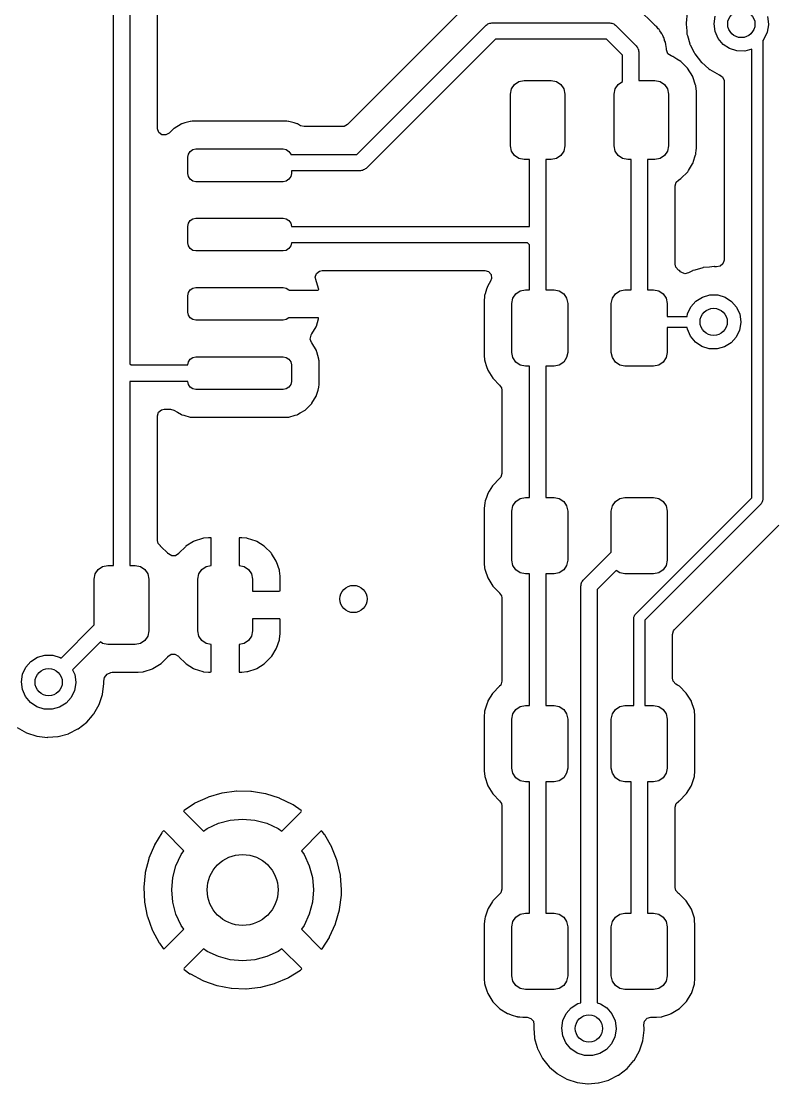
# Model space of a CAD drawing. Extents: x 87 to 209, y -135 to -60.
# Drawn here: x 128.78 to 142.58, y -108.82 to -89.34 of the extents above; entities that cross this region are included whole.
import ezdxf

# ---------------------------------------------------------------- set-up
doc = ezdxf.new("R2010")
doc.units = 0
doc.layers.add('BLACK', color=7, linetype='CONTINUOUS')

msp = doc.modelspace()

# ---------------------------------------------------------------- linework, layer by layer
at = {"layer": 'BLACK', "linetype": 'CONTINUOUS'}
for p, q in [((130.472, -99.3136), (130.472, -85.1598)), ((130.772, -85.1598), (130.772, -95.6147)), ((131.28, -91.2986), (131.28, -85.6192)), ((136.922, -89.0753), (134.765, -91.2324)), ((140.393, -89.404), (140.097, -89.1072)), ((140.995, -89.1771), (140.973, -89.3737)), ((134.939, -91.7778), (137.308, -89.4087)), ((137.308, -89.4087), (137.325, -89.3989)), ((137.325, -89.3989), (137.339, -89.3849)), ((137.339, -89.3849), (137.358, -89.3798)), ((137.358, -89.3798), (137.375, -89.3699)), ((137.375, -89.3699), (137.395, -89.3699)), ((137.395, -89.3699), (137.414, -89.3648)), ((137.414, -89.3648), (139.573, -89.3648)), ((139.573, -89.3648), (139.592, -89.3699)), ((139.592, -89.3699), (139.612, -89.3699)), ((139.612, -89.3699), (139.629, -89.3798)), ((139.629, -89.3798), (139.648, -89.3849)), ((139.648, -89.3849), (139.662, -89.3989)), ((139.662, -89.3989), (139.679, -89.4087)), ((139.679, -89.4087), (140.06, -89.7897)), ((140.402, -89.412), (140.393, -89.404)), ((140.973, -89.3737), (140.974, -89.3898)), ((140.974, -89.3898), (140.985, -89.5149)), ((141.486, -89.3817), (141.508, -89.2416)), ((141.504, -89.5223), (141.486, -89.3817)), ((142.486, -89.4), (142.462, -89.5398)), ((142.466, -89.2475), (142.486, -89.3878)), ((142.486, -89.3878), (142.486, -89.4)), ((140.438, -89.4414), (140.402, -89.412)), ((140.45, -89.4588), (140.438, -89.4414)), ((140.463, -89.4738), (140.45, -89.4588)), ((140.478, -89.489), (140.463, -89.4738)), ((140.494, -89.5149), (140.478, -89.489)), ((140.502, -89.5287), (140.494, -89.5149)), ((140.508, -89.5387), (140.502, -89.5287)), ((140.528, -89.5661), (140.508, -89.5387)), ((140.536, -89.576), (140.528, -89.5661)), ((140.544, -89.596), (140.536, -89.576)), ((140.552, -89.6137), (140.544, -89.596)), ((140.985, -89.5149), (140.989, -89.5707)), ((140.989, -89.5707), (140.996, -89.5956)), ((140.996, -89.5956), (141.041, -89.752)), ((141.562, -89.652), (141.504, -89.5223)), ((142.462, -89.5398), (142.401, -89.6674)), ((137.476, -89.6648), (135.107, -92.0339)), ((139.511, -89.6648), (137.476, -89.6648)), ((139.804, -89.9579), (139.511, -89.6648)), ((140.06, -89.7897), (140.07, -89.8068)), ((140.563, -89.6322), (140.552, -89.6137)), ((140.576, -89.6766), (140.563, -89.6322)), ((140.58, -89.6878), (140.576, -89.6766)), ((140.594, -89.7234), (140.58, -89.6878)), ((140.597, -89.7307), (140.594, -89.7234)), ((140.594, -89.7234), (140.594, -89.7234)), ((140.598, -89.7386), (140.597, -89.7307)), ((140.6, -89.752), (140.598, -89.7386)), ((140.598, -89.7386), (140.598, -89.7386)), ((140.604, -89.7714), (140.6, -89.752)), ((140.61, -89.792), (140.604, -89.7714)), ((140.61, -89.7999), (140.61, -89.792)), ((141.041, -89.752), (141.044, -89.7608)), ((141.044, -89.7608), (141.047, -89.7663)), ((141.047, -89.7663), (141.121, -89.9104)), ((141.653, -89.7605), (141.562, -89.652)), ((141.771, -89.8391), (141.653, -89.7605)), ((142.401, -89.6674), (142.378, -89.6928)), ((142.378, -89.6928), (142.378, -98.1133)), ((139.804, -90.4445), (139.804, -89.9579)), ((140.07, -89.8068), (140.084, -89.8208)), ((140.084, -89.8208), (140.089, -89.8399)), ((140.089, -89.8399), (140.099, -89.857)), ((140.099, -89.857), (140.099, -89.8767)), ((140.099, -89.8767), (140.104, -89.8958)), ((140.104, -89.8958), (140.104, -90.4236)), ((140.611, -89.8381), (140.61, -89.7999)), ((140.612, -89.85), (140.611, -89.8381)), ((140.612, -89.8544), (140.612, -89.85)), ((140.612, -89.8583), (140.612, -89.8544)), ((140.613, -89.8611), (140.612, -89.8583)), ((140.64, -89.9323), (140.613, -89.8611)), ((140.699, -89.9727), (140.64, -89.9323)), ((140.725, -89.9815), (140.699, -89.9727)), ((140.731, -89.9853), (140.725, -89.9815)), ((140.804, -90.0301), (140.731, -89.9853)), ((140.731, -89.9853), (140.731, -89.9853)), ((141.121, -89.9104), (141.134, -89.9368)), ((141.134, -89.9368), (141.257, -90.0918)), ((141.906, -89.8814), (141.771, -89.8391)), ((142.048, -89.884), (141.906, -89.8814)), ((142.178, -89.8486), (142.048, -89.884)), ((142.178, -98.0719), (142.178, -89.8486)), ((140.876, -90.0743), (140.804, -90.0301)), ((141.001, -90.1993), (140.876, -90.0743)), ((141.257, -90.0918), (141.262, -90.0957)), ((141.262, -90.0957), (141.262, -90.0957)), ((141.262, -90.0957), (141.392, -90.2065)), ((141.094, -90.3497), (141.001, -90.1993)), ((141.096, -90.3566), (141.094, -90.3497)), ((141.148, -90.5107), (141.096, -90.3566)), ((141.392, -90.2065), (141.408, -90.2199)), ((141.408, -90.2199), (141.58, -90.3164)), ((141.58, -90.3164), (141.586, -90.3183)), ((141.586, -90.3183), (141.592, -90.3208)), ((141.592, -90.3208), (141.591, -90.323)), ((141.591, -90.323), (141.641, -90.3571)), ((141.641, -90.3571), (141.668, -90.4225)), ((137.771, -90.5779), (137.826, -90.4968)), ((137.826, -90.4968), (137.907, -90.4426)), ((137.907, -90.4426), (138.002, -90.4236)), ((138.002, -90.4236), (138.502, -90.4236)), ((138.502, -90.4236), (138.598, -90.4426)), ((138.598, -90.4426), (138.679, -90.4968)), ((138.679, -90.4968), (138.733, -90.5779)), ((139.671, -90.5779), (139.726, -90.4968)), ((139.726, -90.4968), (139.804, -90.4445)), ((140.104, -90.4236), (140.402, -90.4236)), ((140.402, -90.4236), (140.498, -90.4426)), ((140.498, -90.4426), (140.579, -90.4968)), ((140.579, -90.4968), (140.633, -90.5779)), ((141.15, -90.5174), (141.148, -90.5107)), ((141.151, -90.5243), (141.15, -90.5174)), ((141.161, -90.62), (141.151, -90.5243)), ((141.151, -90.5243), (141.151, -90.5243)), ((141.668, -90.4225), (141.669, -90.4368)), ((141.669, -90.4368), (141.669, -93.7148)), ((137.752, -90.6736), (137.771, -90.5779)), ((137.752, -91.6236), (137.752, -90.6736)), ((138.733, -90.5779), (138.752, -90.6736)), ((138.752, -90.6736), (138.752, -91.6236)), ((139.652, -90.6736), (139.671, -90.5779)), ((139.652, -91.6236), (139.652, -90.6736)), ((140.633, -90.5779), (140.652, -90.6736)), ((140.652, -90.6736), (140.652, -91.6236)), ((141.161, -90.6232), (141.161, -90.62)), ((141.161, -91.674), (141.161, -90.6232)), ((131.281, -91.3076), (131.28, -91.2986)), ((131.306, -91.3742), (131.281, -91.3076)), ((131.579, -91.3041), (131.496, -91.3877)), ((131.586, -91.3001), (131.579, -91.3041)), ((131.716, -91.2235), (131.586, -91.3001)), ((131.586, -91.3001), (131.586, -91.3001)), ((131.722, -91.2195), (131.716, -91.2235)), ((131.716, -91.2235), (131.716, -91.2235)), ((131.73, -91.2172), (131.722, -91.2195)), ((131.782, -91.2021), (131.73, -91.2172)), ((131.73, -91.2172), (131.73, -91.2172)), ((131.882, -91.173), (131.782, -91.2021)), ((131.889, -91.1725), (131.882, -91.173)), ((131.917, -91.1703), (131.889, -91.1725)), ((131.889, -91.1725), (131.889, -91.1725)), ((131.919, -91.1701), (131.917, -91.1703)), ((131.917, -91.1703), (131.917, -91.1703)), ((133.653, -91.1701), (131.919, -91.1701)), ((133.655, -91.1703), (133.653, -91.1701)), ((133.683, -91.1725), (133.655, -91.1703)), ((133.655, -91.1703), (133.655, -91.1703)), ((133.69, -91.173), (133.683, -91.1725)), ((133.683, -91.1725), (133.683, -91.1725)), ((133.79, -91.2021), (133.69, -91.173)), ((133.842, -91.2172), (133.79, -91.2021)), ((133.85, -91.2195), (133.842, -91.2172)), ((133.842, -91.2172), (133.842, -91.2172)), ((133.904, -91.2518), (133.85, -91.2195)), ((133.968, -91.2693), (133.904, -91.2518)), ((134.676, -91.2693), (133.968, -91.2693)), ((134.703, -91.2664), (134.676, -91.2693)), ((134.765, -91.2324), (134.703, -91.2664)), ((131.362, -91.4167), (131.306, -91.3742)), ((131.433, -91.4218), (131.362, -91.4167)), ((131.496, -91.3877), (131.433, -91.4218)), ((131.847, -91.7712), (131.88, -91.7225)), ((131.88, -91.7225), (131.929, -91.69)), ((131.929, -91.69), (131.986, -91.6786)), ((131.986, -91.6786), (133.586, -91.6786)), ((133.586, -91.6786), (133.643, -91.69)), ((133.643, -91.69), (133.692, -91.7225)), ((133.692, -91.7225), (133.725, -91.7712)), ((137.771, -91.7193), (137.752, -91.6236)), ((137.826, -91.8004), (137.771, -91.7193)), ((138.733, -91.7193), (138.679, -91.8004)), ((138.752, -91.6236), (138.733, -91.7193)), ((139.671, -91.7193), (139.652, -91.6236)), ((139.726, -91.8004), (139.671, -91.7193)), ((140.633, -91.7193), (140.579, -91.8004)), ((140.652, -91.6236), (140.633, -91.7193)), ((141.151, -91.7713), (141.16, -91.6853)), ((141.16, -91.6853), (141.161, -91.674)), ((131.836, -91.8286), (131.847, -91.7712)), ((131.836, -92.1286), (131.836, -91.8286)), ((133.725, -91.7712), (133.726, -91.7778)), ((133.726, -91.7778), (134.939, -91.7778)), ((137.907, -91.8546), (137.826, -91.8004)), ((138.002, -91.8736), (137.907, -91.8546)), ((138.102, -91.8736), (138.002, -91.8736)), ((138.102, -93.0986), (138.102, -91.8736)), ((138.502, -91.8736), (138.402, -91.8736)), ((138.402, -91.8736), (138.402, -94.2586)), ((138.598, -91.8546), (138.502, -91.8736)), ((138.679, -91.8004), (138.598, -91.8546)), ((139.807, -91.8546), (139.726, -91.8004)), ((139.902, -91.8736), (139.807, -91.8546)), ((139.965, -91.8736), (139.902, -91.8736)), ((139.965, -94.2586), (139.965, -91.8736)), ((140.402, -91.8736), (140.265, -91.8736)), ((140.265, -91.8736), (140.265, -94.2586)), ((140.498, -91.8546), (140.402, -91.8736)), ((140.579, -91.8004), (140.498, -91.8546)), ((141.095, -91.9463), (141.135, -91.8238)), ((141.135, -91.8238), (141.148, -91.785)), ((141.148, -91.785), (141.15, -91.7785)), ((141.148, -91.785), (141.148, -91.785)), ((141.15, -91.7785), (141.151, -91.7713)), ((131.847, -92.186), (131.836, -92.1286)), ((133.736, -92.1286), (133.725, -92.186)), ((135.001, -92.0778), (133.736, -92.0778)), ((133.736, -92.0778), (133.736, -92.1286)), ((135.02, -92.0727), (135.001, -92.0778)), ((135.04, -92.0727), (135.02, -92.0727)), ((135.057, -92.0628), (135.04, -92.0727)), ((135.076, -92.0577), (135.057, -92.0628)), ((135.09, -92.0437), (135.076, -92.0577)), ((135.107, -92.0339), (135.09, -92.0437)), ((140.877, -92.2221), (141.002, -92.0969)), ((141.002, -92.0969), (141.018, -92.0709)), ((141.018, -92.0709), (141.091, -91.9526)), ((141.091, -91.9526), (141.095, -91.9463)), ((141.091, -91.9526), (141.091, -91.9526)), ((131.88, -92.2347), (131.847, -92.186)), ((131.929, -92.2672), (131.88, -92.2347)), ((131.986, -92.2786), (131.929, -92.2672)), ((133.586, -92.2786), (131.986, -92.2786)), ((133.643, -92.2672), (133.586, -92.2786)), ((133.692, -92.2347), (133.643, -92.2672)), ((133.725, -92.186), (133.692, -92.2347)), ((140.773, -92.3562), (140.793, -92.2881)), ((140.793, -92.2881), (140.833, -92.2491)), ((140.833, -92.2491), (140.835, -92.2477)), ((140.835, -92.2477), (140.877, -92.2221)), ((140.773, -93.7913), (140.773, -92.3562)), ((131.836, -93.0986), (131.847, -93.0412)), ((131.836, -93.3986), (131.836, -93.0986)), ((131.847, -93.0412), (131.88, -92.9925)), ((131.88, -92.9925), (131.929, -92.96)), ((131.929, -92.96), (131.986, -92.9486)), ((131.986, -92.9486), (133.586, -92.9486)), ((133.586, -92.9486), (133.643, -92.96)), ((133.643, -92.96), (133.692, -92.9925)), ((133.692, -92.9925), (133.725, -93.0412)), ((133.725, -93.0412), (133.736, -93.0986)), ((133.736, -93.0986), (138.102, -93.0986)), ((131.847, -93.456), (131.836, -93.3986)), ((131.88, -93.5047), (131.847, -93.456)), ((133.725, -93.456), (133.692, -93.5047)), ((133.736, -93.3986), (133.725, -93.456)), ((138.063, -93.3986), (133.736, -93.3986)), ((138.102, -93.4375), (138.063, -93.3986)), ((138.102, -94.2586), (138.102, -93.4375)), ((131.929, -93.5372), (131.88, -93.5047)), ((131.986, -93.5486), (131.929, -93.5372)), ((133.586, -93.5486), (131.986, -93.5486)), ((133.643, -93.5372), (133.586, -93.5486)), ((133.692, -93.5047), (133.643, -93.5372)), ((140.786, -93.8458), (140.773, -93.7913)), ((140.833, -93.8986), (140.786, -93.8458)), ((141.282, -93.8551), (141.135, -93.8986)), ((141.288, -93.8534), (141.282, -93.8551)), ((141.282, -93.8551), (141.282, -93.8551)), ((141.294, -93.8528), (141.288, -93.8534)), ((141.403, -93.843), (141.294, -93.8528)), ((141.294, -93.8528), (141.294, -93.8528)), ((141.485, -93.8354), (141.403, -93.843)), ((141.491, -93.8361), (141.485, -93.8354)), ((141.499, -93.8369), (141.491, -93.8361)), ((141.491, -93.8361), (141.491, -93.8361)), ((141.53, -93.8401), (141.499, -93.8369)), ((141.595, -93.8295), (141.53, -93.8401)), ((141.649, -93.783), (141.595, -93.8295)), ((141.669, -93.7148), (141.649, -93.783)), ((134.173, -94.0284), (134.195, -93.9611)), ((134.188, -94.0907), (134.173, -94.0284)), ((134.195, -93.9611), (134.25, -93.9166)), ((134.25, -93.9166), (134.298, -93.9071)), ((134.298, -93.9071), (137.281, -93.9071)), ((137.281, -93.9071), (137.35, -93.9271)), ((137.35, -93.9271), (137.396, -93.9808)), ((137.406, -94.051), (137.389, -94.0992)), ((137.396, -93.9808), (137.406, -94.051)), ((140.844, -93.9051), (140.833, -93.8986)), ((140.844, -93.9055), (140.844, -93.9051)), ((140.851, -93.9093), (140.844, -93.9055)), ((140.856, -93.9145), (140.851, -93.9093)), ((140.87, -93.9289), (140.856, -93.9145)), ((140.856, -93.9145), (140.856, -93.9145)), ((140.882, -93.9392), (140.87, -93.9289)), ((140.948, -93.9652), (140.882, -93.9392)), ((141.018, -93.9514), (140.948, -93.9652)), ((141.093, -93.9121), (141.018, -93.9514)), ((141.098, -93.9092), (141.093, -93.9121)), ((141.135, -93.8986), (141.098, -93.9092)), ((131.847, -94.3112), (131.88, -94.2625)), ((131.88, -94.2625), (131.929, -94.23)), ((131.929, -94.23), (131.986, -94.2186)), ((131.986, -94.2186), (133.586, -94.2186)), ((133.586, -94.2186), (133.643, -94.23)), ((133.643, -94.23), (133.692, -94.2625)), ((133.692, -94.2625), (133.693, -94.2646)), ((133.693, -94.2646), (134.223, -94.2646)), ((134.187, -94.0911), (134.188, -94.0907)), ((134.19, -94.0962), (134.187, -94.0911)), ((134.19, -94.0972), (134.19, -94.0962)), ((134.191, -94.0984), (134.19, -94.0972)), ((134.197, -94.1128), (134.191, -94.0984)), ((134.238, -94.2527), (134.197, -94.1128)), ((134.223, -94.2646), (134.236, -94.2606)), ((134.236, -94.2606), (134.238, -94.2527)), ((137.314, -94.2507), (137.286, -94.3351)), ((137.335, -94.1859), (137.314, -94.2507)), ((137.389, -94.0992), (137.335, -94.1859)), ((137.851, -94.3318), (137.932, -94.2776)), ((137.932, -94.2776), (138.027, -94.2586)), ((138.027, -94.2586), (138.102, -94.2586)), ((138.402, -94.2586), (138.552, -94.2586)), ((138.552, -94.2586), (138.648, -94.2776)), ((138.648, -94.2776), (138.729, -94.3318)), ((139.676, -94.3318), (139.757, -94.2776)), ((139.757, -94.2776), (139.852, -94.2586)), ((139.852, -94.2586), (139.965, -94.2586)), ((140.265, -94.2586), (140.377, -94.2586)), ((140.377, -94.2586), (140.473, -94.2776)), ((140.473, -94.2776), (140.554, -94.3318)), ((131.836, -94.3686), (131.847, -94.3112)), ((131.836, -94.6686), (131.836, -94.3686)), ((137.276, -94.3884), (137.269, -94.4582)), ((137.269, -94.4582), (137.269, -95.459)), ((137.279, -94.3606), (137.276, -94.3884)), ((137.28, -94.3537), (137.279, -94.3606)), ((137.279, -94.3606), (137.279, -94.3606)), ((137.286, -94.3351), (137.28, -94.3537)), ((137.777, -94.5086), (137.796, -94.4129)), ((137.796, -94.4129), (137.851, -94.3318)), ((138.729, -94.3318), (138.783, -94.4129)), ((138.783, -94.4129), (138.802, -94.5086)), ((139.602, -94.5086), (139.621, -94.4129)), ((139.621, -94.4129), (139.676, -94.3318)), ((140.554, -94.3318), (140.608, -94.4129)), ((140.608, -94.4129), (140.627, -94.5086)), ((141.06, -94.5743), (141.154, -94.468)), ((141.154, -94.468), (141.274, -94.3924)), ((141.274, -94.3924), (141.41, -94.3534)), ((141.41, -94.3534), (141.552, -94.3543)), ((141.552, -94.3543), (141.688, -94.3949)), ((141.688, -94.3949), (141.807, -94.472)), ((141.807, -94.472), (141.899, -94.5794)), ((137.777, -95.4086), (137.777, -94.5086)), ((138.802, -94.5086), (138.802, -95.4086)), ((139.602, -95.4086), (139.602, -94.5086)), ((140.627, -94.5086), (140.627, -94.7488)), ((141, -94.7026), (141.06, -94.5743)), ((141.899, -94.5794), (141.958, -94.7085)), ((131.847, -94.726), (131.836, -94.6686)), ((131.88, -94.7747), (131.847, -94.726)), ((131.929, -94.8072), (131.88, -94.7747)), ((131.986, -94.8186), (131.929, -94.8072)), ((133.586, -94.8186), (131.986, -94.8186)), ((133.643, -94.8072), (133.586, -94.8186)), ((133.692, -94.7747), (133.643, -94.8072)), ((133.693, -94.7726), (133.692, -94.7747)), ((134.229, -94.7726), (133.693, -94.7726)), ((134.197, -94.9244), (134.236, -94.79)), ((134.236, -94.7759), (134.229, -94.7726)), ((134.236, -94.79), (134.236, -94.7759)), ((140.627, -94.7488), (140.993, -94.7488)), ((140.993, -94.7488), (141, -94.7026)), ((141.978, -94.861), (141.954, -95.0008)), ((141.958, -94.7085), (141.978, -94.8488)), ((141.978, -94.8488), (141.978, -94.861)), ((134.114, -95.0683), (134.191, -94.9388)), ((134.191, -94.9388), (134.197, -94.9244)), ((140.992, -94.9488), (140.627, -94.9488)), ((140.627, -94.9488), (140.627, -95.4086)), ((140.996, -94.9833), (140.992, -94.9488)), ((141.054, -95.113), (140.996, -94.9833)), ((141.954, -95.0008), (141.893, -95.1284)), ((134.082, -95.1643), (134.096, -95.0947)), ((134.108, -95.2289), (134.082, -95.1643)), ((134.096, -95.0947), (134.108, -95.076)), ((134.108, -95.076), (134.114, -95.0683)), ((134.11, -95.2318), (134.108, -95.2289)), ((134.195, -95.375), (134.11, -95.2318)), ((141.145, -95.2215), (141.054, -95.113)), ((141.263, -95.3001), (141.145, -95.2215)), ((141.797, -95.2335), (141.677, -95.3077)), ((141.893, -95.1284), (141.797, -95.2335)), ((134.197, -95.3826), (134.195, -95.375)), ((134.202, -95.4002), (134.197, -95.3826)), ((134.197, -95.3826), (134.197, -95.3826)), ((134.242, -95.5348), (134.202, -95.4002)), ((137.796, -95.5043), (137.777, -95.4086)), ((138.802, -95.4086), (138.783, -95.5043)), ((139.621, -95.5043), (139.602, -95.4086)), ((140.627, -95.4086), (140.608, -95.5043)), ((141.398, -95.3424), (141.263, -95.3001)), ((141.54, -95.345), (141.398, -95.3424)), ((141.677, -95.3077), (141.54, -95.345)), ((130.772, -95.6147), (130.796, -95.6386)), ((130.796, -95.6386), (131.836, -95.6386)), ((131.836, -95.6386), (131.847, -95.5812)), ((131.847, -95.5812), (131.88, -95.5325)), ((131.88, -95.5325), (131.929, -95.5)), ((131.929, -95.5), (131.986, -95.4886)), ((131.986, -95.4886), (133.586, -95.4886)), ((133.586, -95.4886), (133.643, -95.5)), ((133.643, -95.5), (133.692, -95.5325)), ((133.692, -95.5325), (133.725, -95.5812)), ((133.725, -95.5812), (133.736, -95.6386)), ((133.736, -95.6386), (133.736, -95.9386)), ((134.242, -95.5412), (134.242, -95.5348)), ((134.244, -95.5648), (134.242, -95.5412)), ((134.242, -95.5412), (134.242, -95.5412)), ((134.244, -95.5721), (134.244, -95.5648)), ((134.244, -96.0051), (134.244, -95.5721)), ((137.269, -95.459), (137.269, -95.4622)), ((137.269, -95.4622), (137.269, -95.4622)), ((137.269, -95.4622), (137.277, -95.5412)), ((137.277, -95.5412), (137.28, -95.5648)), ((137.28, -95.5648), (137.282, -95.5713)), ((137.282, -95.5713), (137.282, -95.5713)), ((137.282, -95.5713), (137.314, -95.6673)), ((137.851, -95.5854), (137.796, -95.5043)), ((137.932, -95.6396), (137.851, -95.5854)), ((138.027, -95.6586), (137.932, -95.6396)), ((138.648, -95.6396), (138.552, -95.6586)), ((138.729, -95.5854), (138.648, -95.6396)), ((138.783, -95.5043), (138.729, -95.5854)), ((139.676, -95.5854), (139.621, -95.5043)), ((139.757, -95.6396), (139.676, -95.5854)), ((139.852, -95.6586), (139.757, -95.6396)), ((140.473, -95.6396), (140.377, -95.6586)), ((140.554, -95.5854), (140.473, -95.6396)), ((140.608, -95.5043), (140.554, -95.5854)), ((137.314, -95.6673), (137.336, -95.7325)), ((137.336, -95.7325), (137.429, -95.8829)), ((138.102, -95.6586), (138.027, -95.6586)), ((138.102, -98.0686), (138.102, -95.6586)), ((138.552, -95.6586), (138.402, -95.6586)), ((138.402, -95.6586), (138.402, -98.0686)), ((140.377, -95.6586), (139.852, -95.6586)), ((131.836, -95.9386), (130.772, -95.9386)), ((130.772, -95.9386), (130.772, -99.3136)), ((131.847, -95.996), (131.836, -95.9386)), ((131.88, -96.0447), (131.847, -95.996)), ((133.725, -95.996), (133.692, -96.0447)), ((133.736, -95.9386), (133.725, -95.996)), ((134.242, -96.0324), (134.244, -96.0076)), ((134.244, -96.0075), (134.244, -96.0051)), ((134.244, -96.0076), (134.244, -96.0075)), ((137.429, -95.8829), (137.434, -95.8881)), ((137.434, -95.8881), (137.554, -96.0079)), ((137.554, -96.0079), (137.552, -96.0095)), ((137.552, -96.0095), (137.587, -96.0583)), ((131.929, -96.0772), (131.88, -96.0447)), ((131.986, -96.0886), (131.929, -96.0772)), ((133.586, -96.0886), (131.986, -96.0886)), ((133.643, -96.0772), (133.586, -96.0886)), ((133.692, -96.0447), (133.643, -96.0772)), ((134.114, -96.3386), (134.191, -96.209)), ((134.191, -96.209), (134.195, -96.2022)), ((134.195, -96.2022), (134.197, -96.1944)), ((134.197, -96.1944), (134.225, -96.1007)), ((134.225, -96.1007), (134.242, -96.0424)), ((134.242, -96.0424), (134.242, -96.0324)), ((137.587, -96.0583), (137.594, -96.0993)), ((137.594, -96.0993), (137.594, -97.6279)), ((133.993, -96.4631), (134.11, -96.3454)), ((134.11, -96.3454), (134.114, -96.3386)), ((134.114, -96.3386), (134.114, -96.3386)), ((131.28, -96.5731), (131.301, -96.505)), ((131.28, -98.854), (131.28, -96.5731)), ((131.301, -96.505), (131.354, -96.4585)), ((131.354, -96.4585), (131.406, -96.4471)), ((131.406, -96.4471), (131.518, -96.4471)), ((131.518, -96.4471), (131.582, -96.4646)), ((131.582, -96.4646), (131.65, -96.505)), ((131.65, -96.505), (131.722, -96.5477)), ((131.722, -96.5477), (131.73, -96.55)), ((131.73, -96.55), (131.73, -96.55)), ((131.73, -96.55), (131.765, -96.5602)), ((131.765, -96.5602), (131.882, -96.5942)), ((131.882, -96.5942), (131.889, -96.5947)), ((131.889, -96.5947), (131.889, -96.5947)), ((131.889, -96.5947), (131.917, -96.5969)), ((131.917, -96.5969), (131.917, -96.5969)), ((131.917, -96.5969), (131.919, -96.5971)), ((131.919, -96.5971), (133.653, -96.5971)), ((133.653, -96.5971), (133.655, -96.5969)), ((133.655, -96.5969), (133.683, -96.5947)), ((133.655, -96.5969), (133.655, -96.5969)), ((133.683, -96.5947), (133.69, -96.5942)), ((133.683, -96.5947), (133.683, -96.5947)), ((133.69, -96.5942), (133.807, -96.5602)), ((133.807, -96.5602), (133.842, -96.55)), ((133.842, -96.55), (133.85, -96.5477)), ((133.842, -96.55), (133.842, -96.55)), ((133.85, -96.5477), (133.899, -96.5184)), ((133.899, -96.5184), (133.986, -96.4671)), ((133.986, -96.4671), (133.993, -96.4631)), ((133.986, -96.4671), (133.986, -96.4671)), ((137.553, -97.7201), (137.428, -97.8453)), ((137.574, -97.696), (137.553, -97.7196)), ((137.553, -97.7196), (137.553, -97.7201)), ((137.594, -97.6279), (137.574, -97.696)), ((137.364, -97.9497), (137.335, -97.9959)), ((137.424, -97.8515), (137.364, -97.9497)), ((137.428, -97.8453), (137.424, -97.8515)), ((137.424, -97.8515), (137.424, -97.8515)), ((137.28, -98.1637), (137.269, -98.2682)), ((137.29, -98.1312), (137.28, -98.1637)), ((137.311, -98.0699), (137.29, -98.1312)), ((137.335, -97.9959), (137.311, -98.0699)), ((137.796, -98.2229), (137.851, -98.1418)), ((137.851, -98.1418), (137.932, -98.0876)), ((137.932, -98.0876), (138.027, -98.0686)), ((138.027, -98.0686), (138.102, -98.0686)), ((138.402, -98.0686), (138.552, -98.0686)), ((138.552, -98.0686), (138.648, -98.0876)), ((138.648, -98.0876), (138.729, -98.1418)), ((138.729, -98.1418), (138.783, -98.2229)), ((139.621, -98.2229), (139.676, -98.1418)), ((139.676, -98.1418), (139.757, -98.0876)), ((139.757, -98.0876), (139.852, -98.0686)), ((139.852, -98.0686), (140.377, -98.0686)), ((140.044, -100.205), (142.178, -98.0719)), ((140.377, -98.0686), (140.473, -98.0876)), ((140.473, -98.0876), (140.554, -98.1418)), ((140.554, -98.1418), (140.608, -98.2229)), ((142.358, -98.1721), (142.352, -98.1768)), ((142.366, -98.1498), (142.358, -98.1721)), ((142.376, -98.1289), (142.366, -98.1498)), ((142.378, -98.1133), (142.375, -98.121)), ((142.375, -98.121), (142.376, -98.1289)), ((137.269, -98.2682), (137.269, -99.269)), ((137.777, -98.3186), (137.796, -98.2229)), ((137.777, -99.2186), (137.777, -98.3186)), ((138.783, -98.2229), (138.802, -98.3186)), ((138.802, -98.3186), (138.802, -99.2186)), ((139.602, -98.3186), (139.621, -98.2229)), ((139.602, -99.069), (139.602, -98.3186)), ((142.348, -98.184), (140.215, -100.317)), ((140.608, -98.2229), (140.627, -98.3186)), ((140.627, -98.3186), (140.627, -99.2186)), ((142.352, -98.1768), (142.348, -98.184)), ((140.76, -100.491), (142.674, -98.5776)), ((131.293, -98.9085), (131.28, -98.854)), ((131.334, -98.9546), (131.293, -98.9085)), ((131.942, -98.8764), (131.804, -98.9617)), ((131.955, -98.8702), (131.942, -98.8764)), ((132.109, -98.8187), (131.955, -98.8702)), ((132.123, -98.8159), (132.109, -98.8187)), ((132.218, -98.8059), (132.123, -98.8159)), ((132.225, -98.8056), (132.218, -98.8059)), ((132.254, -98.8056), (132.225, -98.8056)), ((132.262, -98.8073), (132.254, -98.8056)), ((132.264, -98.8085), (132.262, -98.8073)), ((132.268, -98.8237), (132.264, -98.8085)), ((132.268, -99.3144), (132.268, -98.8237)), ((132.778, -98.8115), (132.776, -98.8191)), ((132.776, -98.8191), (132.776, -99.3144)), ((132.779, -98.8101), (132.778, -98.8115)), ((132.794, -98.8056), (132.779, -98.8101)), ((132.819, -98.8056), (132.794, -98.8056)), ((132.826, -98.8059), (132.819, -98.8056)), ((132.92, -98.8156), (132.826, -98.8059)), ((132.933, -98.8185), (132.92, -98.8156)), ((133.088, -98.8696), (132.933, -98.8185)), ((133.101, -98.8758), (133.088, -98.8696)), ((133.239, -98.9608), (133.101, -98.8758)), ((131.333, -98.9559), (131.334, -98.9546)), ((131.339, -98.9605), (131.333, -98.9559)), ((131.345, -98.9643), (131.339, -98.9605)), ((131.47, -99.0893), (131.345, -98.9643)), ((131.474, -99.0952), (131.47, -99.0893)), ((131.481, -99.103), (131.474, -99.0952)), ((131.542, -99.1387), (131.481, -99.103)), ((131.613, -99.1354), (131.542, -99.1387)), ((131.671, -99.0944), (131.613, -99.1354)), ((131.678, -99.0854), (131.671, -99.0944)), ((131.793, -98.9707), (131.678, -99.0854)), ((131.804, -98.9617), (131.793, -98.9707)), ((133.25, -98.9699), (133.239, -98.9608)), ((133.365, -99.0844), (133.25, -98.9699)), ((133.374, -99.0958), (133.365, -99.0844)), ((133.459, -99.2336), (133.374, -99.0958)), ((139.086, -99.5854), (139.602, -99.069)), ((130.195, -99.3868), (130.276, -99.3326)), ((130.276, -99.3326), (130.372, -99.3136)), ((130.372, -99.3136), (130.472, -99.3136)), ((130.772, -99.3136), (130.872, -99.3136)), ((130.872, -99.3136), (130.968, -99.3326)), ((130.968, -99.3326), (131.049, -99.3868)), ((132.095, -99.3868), (132.176, -99.3326)), ((132.176, -99.3326), (132.268, -99.3144)), ((132.776, -99.3144), (132.868, -99.3326)), ((132.868, -99.3326), (132.949, -99.3868)), ((133.465, -99.2468), (133.459, -99.2336)), ((133.517, -99.401), (133.465, -99.2468)), ((137.269, -99.269), (137.269, -99.2722)), ((137.269, -99.2722), (137.269, -99.2722)), ((137.269, -99.2722), (137.279, -99.3632)), ((137.796, -99.3143), (137.777, -99.2186)), ((137.851, -99.3954), (137.796, -99.3143)), ((138.783, -99.3143), (138.729, -99.3954)), ((138.802, -99.2186), (138.783, -99.3143)), ((140.608, -99.3143), (140.554, -99.3954)), ((140.627, -99.2186), (140.608, -99.3143)), ((130.122, -99.5636), (130.141, -99.4679)), ((130.141, -99.4679), (130.195, -99.3868)), ((131.049, -99.3868), (131.103, -99.4679)), ((131.103, -99.4679), (131.122, -99.5636)), ((132.022, -99.5636), (132.041, -99.4679)), ((132.041, -99.4679), (132.095, -99.3868)), ((132.949, -99.3868), (133.003, -99.4679)), ((133.003, -99.4679), (133.022, -99.5636)), ((133.52, -99.4144), (133.517, -99.401)), ((133.53, -99.51), (133.52, -99.4144)), ((133.53, -99.5165), (133.53, -99.51)), ((133.53, -99.7711), (133.53, -99.5165)), ((137.279, -99.3632), (137.28, -99.3748)), ((137.28, -99.3748), (137.282, -99.3813)), ((137.282, -99.3813), (137.282, -99.3813)), ((137.282, -99.3813), (137.289, -99.401)), ((137.289, -99.401), (137.336, -99.5425)), ((137.932, -99.4496), (137.851, -99.3954)), ((138.027, -99.4686), (137.932, -99.4496)), ((138.102, -99.4686), (138.027, -99.4686)), ((138.102, -101.879), (138.102, -99.4686)), ((138.552, -99.4686), (138.402, -99.4686)), ((138.402, -99.4686), (138.402, -101.879)), ((138.648, -99.4496), (138.552, -99.4686)), ((138.729, -99.3954), (138.648, -99.4496)), ((139.69, -99.4052), (139.342, -99.7536)), ((139.757, -99.4496), (139.69, -99.4052)), ((139.852, -99.4686), (139.757, -99.4496)), ((140.377, -99.4686), (139.852, -99.4686)), ((140.473, -99.4496), (140.377, -99.4686)), ((140.554, -99.3954), (140.473, -99.4496)), ((130.122, -100.405), (130.122, -99.5636)), ((131.122, -99.5636), (131.122, -100.514)), ((132.022, -100.514), (132.022, -99.5636)), ((133.022, -99.5636), (133.022, -99.7846)), ((137.336, -99.5425), (137.429, -99.6929)), ((137.429, -99.6929), (137.434, -99.6981)), ((137.434, -99.6981), (137.554, -99.8179)), ((139.042, -99.6915), (139.047, -99.6724)), ((139.042, -107.331), (139.042, -99.6915)), ((139.047, -99.6527), (139.057, -99.6356)), ((139.047, -99.6724), (139.047, -99.6527)), ((139.057, -99.6356), (139.062, -99.6165)), ((139.062, -99.6165), (139.076, -99.6025)), ((139.076, -99.6025), (139.086, -99.5854)), ((133.022, -99.7846), (133.512, -99.7846)), ((133.512, -99.7846), (133.527, -99.7801)), ((133.527, -99.7801), (133.528, -99.7787)), ((133.528, -99.7787), (133.53, -99.7711)), ((137.554, -99.8179), (137.552, -99.8195)), ((137.552, -99.8195), (137.587, -99.8683)), ((137.587, -99.8683), (137.594, -99.9093)), ((137.594, -99.9093), (137.594, -101.438)), ((139.342, -99.7536), (139.342, -107.331)), ((133.516, -100.293), (133.022, -100.293)), ((133.022, -100.293), (133.022, -100.514)), ((133.524, -100.294), (133.516, -100.293)), ((133.526, -100.295), (133.524, -100.294)), ((133.53, -100.311), (133.526, -100.295)), ((133.53, -100.561), (133.53, -100.311)), ((140.015, -100.276), (140.017, -100.268)), ((140.015, -101.879), (140.015, -100.276)), ((140.016, -100.26), (140.027, -100.239)), ((140.017, -100.268), (140.016, -100.26)), ((140.027, -100.239), (140.034, -100.217)), ((140.034, -100.217), (140.041, -100.212)), ((140.041, -100.212), (140.044, -100.205)), ((140.215, -100.317), (140.215, -101.879)), ((129.515, -101.012), (130.122, -100.405)), ((140.723, -100.58), (140.743, -100.512)), ((140.743, -100.512), (140.76, -100.491)), ((131.049, -100.69), (130.968, -100.745)), ((131.103, -100.609), (131.049, -100.69)), ((131.122, -100.514), (131.103, -100.609)), ((132.041, -100.609), (132.022, -100.514)), ((132.095, -100.69), (132.041, -100.609)), ((132.176, -100.745), (132.095, -100.69)), ((132.949, -100.69), (132.868, -100.745)), ((133.003, -100.609), (132.949, -100.69)), ((133.022, -100.514), (133.003, -100.609)), ((133.466, -100.829), (133.517, -100.675)), ((133.517, -100.675), (133.52, -100.662)), ((133.52, -100.662), (133.53, -100.567)), ((133.53, -100.567), (133.53, -100.561)), ((140.723, -101.38), (140.723, -100.58)), ((130.234, -100.717), (129.726, -101.225)), ((130.276, -100.745), (130.234, -100.717)), ((130.372, -100.764), (130.276, -100.745)), ((130.872, -100.764), (130.372, -100.764)), ((130.968, -100.745), (130.872, -100.764)), ((132.268, -100.763), (132.176, -100.745)), ((132.268, -101.258), (132.268, -100.763)), ((132.868, -100.745), (132.776, -100.763)), ((132.776, -100.763), (132.776, -101.253)), ((133.375, -100.98), (133.46, -100.842)), ((133.46, -100.842), (133.466, -100.829)), ((128.868, -101.178), (128.962, -101.072)), ((128.962, -101.072), (129.082, -100.996)), ((129.082, -100.996), (129.218, -100.957)), ((129.218, -100.957), (129.36, -100.958)), ((129.36, -100.958), (129.496, -100.999)), ((129.496, -100.999), (129.515, -101.012)), ((131.346, -101.112), (131.471, -100.987)), ((131.471, -100.987), (131.474, -100.982)), ((131.474, -100.982), (131.531, -100.942)), ((131.531, -100.942), (131.602, -100.939)), ((131.602, -100.939), (131.664, -100.974)), ((131.664, -100.974), (131.671, -100.983)), ((131.671, -100.983), (131.679, -100.993)), ((131.679, -100.993), (131.794, -101.107)), ((133.251, -101.107), (133.366, -100.992)), ((133.366, -100.992), (133.375, -100.98)), ((128.808, -101.307), (128.868, -101.178)), ((129.726, -101.225), (129.766, -101.312)), ((130.361, -101.309), (130.423, -101.275)), ((130.423, -101.275), (130.45, -101.272)), ((130.45, -101.272), (130.922, -101.272)), ((130.922, -101.272), (130.926, -101.272)), ((130.926, -101.272), (131.021, -101.262)), ((130.926, -101.272), (130.926, -101.272)), ((131.021, -101.262), (131.028, -101.261)), ((131.021, -101.262), (131.021, -101.262)), ((131.028, -101.261), (131.035, -101.259)), ((131.035, -101.259), (131.189, -101.207)), ((131.035, -101.259), (131.035, -101.259)), ((131.189, -101.207), (131.196, -101.205)), ((131.196, -101.205), (131.346, -101.112)), ((131.794, -101.107), (131.805, -101.116)), ((131.805, -101.116), (131.943, -101.201)), ((131.943, -101.201), (131.956, -101.208)), ((131.956, -101.208), (132.111, -101.259)), ((132.111, -101.259), (132.124, -101.262)), ((132.124, -101.262), (132.218, -101.271)), ((132.218, -101.271), (132.225, -101.272)), ((132.225, -101.272), (132.25, -101.272)), ((132.25, -101.272), (132.265, -101.267)), ((132.265, -101.267), (132.266, -101.266)), ((132.266, -101.266), (132.268, -101.258)), ((132.776, -101.253), (132.78, -101.269)), ((132.78, -101.269), (132.782, -101.27)), ((132.782, -101.27), (132.79, -101.272)), ((132.79, -101.272), (132.819, -101.272)), ((132.819, -101.272), (132.826, -101.271)), ((132.826, -101.271), (132.921, -101.261)), ((132.921, -101.261), (132.935, -101.258)), ((132.935, -101.258), (133.089, -101.207)), ((133.089, -101.207), (133.102, -101.201)), ((133.102, -101.201), (133.24, -101.116)), ((133.24, -101.116), (133.251, -101.107)), ((128.786, -101.447), (128.808, -101.307)), ((128.804, -101.587), (128.786, -101.447)), ((129.786, -101.465), (129.762, -101.605)), ((129.766, -101.312), (129.786, -101.453)), ((129.786, -101.453), (129.786, -101.465)), ((130.274, -101.677), (130.299, -101.481)), ((130.298, -101.437), (130.311, -101.368)), ((130.299, -101.453), (130.298, -101.437)), ((130.299, -101.481), (130.299, -101.453)), ((130.311, -101.368), (130.334, -101.336)), ((130.334, -101.336), (130.361, -101.309)), ((137.594, -101.438), (137.574, -101.506)), ((140.736, -101.435), (140.723, -101.38)), ((140.783, -101.488), (140.736, -101.435)), ((128.862, -101.717), (128.804, -101.587)), ((129.762, -101.605), (129.701, -101.732)), ((130.212, -101.865), (130.274, -101.677)), ((137.424, -101.662), (137.34, -101.798)), ((137.428, -101.655), (137.424, -101.662)), ((137.424, -101.662), (137.424, -101.662)), ((137.553, -101.53), (137.428, -101.655)), ((137.574, -101.506), (137.553, -101.53)), ((137.553, -101.53), (137.553, -101.53)), ((140.817, -101.509), (140.783, -101.488)), ((140.851, -101.529), (140.817, -101.509)), ((140.976, -101.654), (140.851, -101.529)), ((141.069, -101.805), (140.976, -101.654)), ((128.953, -101.826), (128.862, -101.717)), ((129.071, -101.904), (128.953, -101.826)), ((129.605, -101.837), (129.485, -101.912)), ((129.701, -101.732), (129.605, -101.837)), ((130.114, -102.037), (130.212, -101.865)), ((137.318, -101.858), (137.283, -101.964)), ((137.335, -101.806), (137.318, -101.858)), ((137.34, -101.798), (137.335, -101.806)), ((141.071, -101.812), (141.069, -101.805)), ((141.119, -101.953), (141.071, -101.812)), ((129.206, -101.946), (129.071, -101.904)), ((129.348, -101.949), (129.206, -101.946)), ((129.485, -101.912), (129.348, -101.949)), ((129.985, -102.187), (130.088, -102.067)), ((130.088, -102.067), (130.11, -102.042)), ((130.11, -102.042), (130.114, -102.037)), ((130.11, -102.042), (130.11, -102.042)), ((137.277, -102.001), (137.269, -102.078)), ((137.279, -101.981), (137.277, -102.001)), ((137.28, -101.974), (137.279, -101.981)), ((137.279, -101.981), (137.279, -101.981)), ((137.283, -101.964), (137.28, -101.974)), ((137.777, -102.129), (137.796, -102.033)), ((137.796, -102.033), (137.851, -101.952)), ((137.851, -101.952), (137.932, -101.898)), ((137.932, -101.898), (138.027, -101.879)), ((138.027, -101.879), (138.102, -101.879)), ((138.402, -101.879), (138.552, -101.879)), ((138.552, -101.879), (138.648, -101.898)), ((138.648, -101.898), (138.729, -101.952)), ((138.729, -101.952), (138.783, -102.033)), ((138.783, -102.033), (138.802, -102.129)), ((139.602, -102.129), (139.621, -102.033)), ((139.621, -102.033), (139.676, -101.952)), ((139.676, -101.952), (139.757, -101.898)), ((139.757, -101.898), (139.852, -101.879)), ((139.852, -101.879), (140.015, -101.879)), ((140.215, -101.879), (140.377, -101.879)), ((140.377, -101.879), (140.473, -101.898)), ((140.473, -101.898), (140.554, -101.952)), ((140.554, -101.952), (140.608, -102.033)), ((140.608, -102.033), (140.627, -102.129)), ((141.125, -101.972), (141.119, -101.953)), ((141.126, -101.979), (141.125, -101.972)), ((141.135, -102.071), (141.126, -101.979)), ((141.126, -101.979), (141.126, -101.979)), ((129.829, -102.308), (129.985, -102.187)), ((137.269, -102.078), (137.269, -103.079)), ((137.777, -103.029), (137.777, -102.129)), ((138.802, -102.129), (138.802, -103.029)), ((139.602, -103.029), (139.602, -102.129)), ((140.627, -102.129), (140.627, -103.029)), ((141.136, -102.078), (141.135, -102.071)), ((141.136, -103.079), (141.136, -102.078)), ((128.708, -102.285), (128.88, -102.381)), ((128.88, -102.381), (129.068, -102.443)), ((129.068, -102.443), (129.265, -102.466)), ((129.271, -102.465), (129.456, -102.451)), ((129.456, -102.451), (129.456, -102.451)), ((129.456, -102.451), (129.462, -102.451)), ((129.462, -102.451), (129.652, -102.398)), ((129.652, -102.398), (129.658, -102.395)), ((129.658, -102.395), (129.823, -102.311)), ((129.658, -102.395), (129.658, -102.395)), ((129.823, -102.311), (129.829, -102.308)), ((129.823, -102.311), (129.823, -102.311)), ((129.265, -102.466), (129.271, -102.465)), ((129.271, -102.465), (129.271, -102.465)), ((137.796, -103.124), (137.777, -103.029)), ((138.802, -103.029), (138.783, -103.124)), ((139.621, -103.124), (139.602, -103.029)), ((140.627, -103.029), (140.608, -103.124)), ((137.269, -103.079), (137.28, -103.185)), ((137.28, -103.185), (137.336, -103.353)), ((137.851, -103.205), (137.796, -103.124)), ((137.932, -103.26), (137.851, -103.205)), ((138.729, -103.205), (138.648, -103.26)), ((138.783, -103.124), (138.729, -103.205)), ((139.676, -103.205), (139.621, -103.124)), ((139.757, -103.26), (139.676, -103.205)), ((140.554, -103.205), (140.473, -103.26)), ((140.608, -103.124), (140.554, -103.205)), ((141.07, -103.351), (141.125, -103.183)), ((141.125, -103.183), (141.136, -103.079)), ((137.336, -103.353), (137.429, -103.503)), ((138.027, -103.279), (137.932, -103.26)), ((138.102, -103.279), (138.027, -103.279)), ((138.102, -105.689), (138.102, -103.279)), ((138.552, -103.279), (138.402, -103.279)), ((138.402, -103.279), (138.402, -105.689)), ((138.648, -103.26), (138.552, -103.279)), ((139.852, -103.279), (139.757, -103.26)), ((139.965, -103.279), (139.852, -103.279)), ((139.965, -105.689), (139.965, -103.279)), ((140.377, -103.279), (140.265, -103.279)), ((140.265, -103.279), (140.265, -105.689)), ((140.473, -103.26), (140.377, -103.279)), ((140.983, -103.492), (141.066, -103.358)), ((141.066, -103.358), (141.07, -103.351)), ((141.066, -103.358), (141.066, -103.358)), ((132.203, -103.567), (131.967, -103.675)), ((132.212, -103.563), (132.203, -103.567)), ((132.461, -103.491), (132.212, -103.563)), ((132.47, -103.489), (132.461, -103.491)), ((132.727, -103.454), (132.47, -103.489)), ((132.736, -103.453), (132.727, -103.454)), ((132.995, -103.457), (132.736, -103.453)), ((133.005, -103.457), (132.995, -103.457)), ((133.261, -103.499), (133.005, -103.457)), ((133.27, -103.501), (133.261, -103.499)), ((133.517, -103.58), (133.27, -103.501)), ((133.525, -103.584), (133.517, -103.58)), ((133.758, -103.699), (133.525, -103.584)), ((137.429, -103.503), (137.434, -103.508)), ((137.434, -103.508), (137.554, -103.628)), ((137.554, -103.628), (137.552, -103.63)), ((140.846, -103.631), (140.852, -103.627)), ((140.852, -103.627), (140.977, -103.502)), ((140.977, -103.502), (140.983, -103.492)), ((131.768, -103.805), (131.759, -103.815)), ((131.759, -103.815), (131.764, -103.825)), ((131.959, -103.68), (131.768, -103.805)), ((131.967, -103.675), (131.959, -103.68)), ((133.766, -103.703), (133.758, -103.699)), ((133.913, -103.805), (133.766, -103.703)), ((133.923, -103.818), (133.913, -103.805)), ((133.916, -103.829), (133.923, -103.818)), ((137.552, -103.63), (137.587, -103.678)), ((137.587, -103.678), (137.594, -103.719)), ((137.594, -103.719), (137.594, -105.248)), ((140.773, -103.746), (140.793, -103.678)), ((140.773, -105.221), (140.773, -103.746)), ((140.793, -103.678), (140.833, -103.639)), ((140.833, -103.639), (140.846, -103.631)), ((140.846, -103.631), (140.846, -103.631)), ((131.764, -103.825), (132.123, -104.185)), ((132.397, -104.041), (132.616, -103.983)), ((132.616, -103.983), (132.842, -103.963)), ((132.842, -103.963), (133.068, -103.983)), ((133.068, -103.983), (133.287, -104.041)), ((133.561, -104.185), (133.916, -103.829)), ((131.369, -104.206), (131.364, -104.214)), ((131.384, -104.188), (131.369, -104.206)), ((131.395, -104.181), (131.384, -104.188)), ((131.408, -104.188), (131.395, -104.181)), ((131.764, -104.544), (131.408, -104.188)), ((132.123, -104.185), (132.192, -104.137)), ((132.192, -104.137), (132.397, -104.041)), ((133.287, -104.041), (133.492, -104.137)), ((133.492, -104.137), (133.561, -104.185)), ((134.276, -104.188), (133.92, -104.544)), ((134.287, -104.182), (134.276, -104.188)), ((134.299, -104.19), (134.287, -104.182)), ((134.342, -104.245), (134.299, -104.19)), ((131.364, -104.214), (131.229, -104.436)), ((134.347, -104.253), (134.342, -104.245)), ((134.476, -104.478), (134.347, -104.253)), ((131.225, -104.444), (131.124, -104.683)), ((131.229, -104.436), (131.225, -104.444)), ((131.716, -104.613), (131.764, -104.544)), ((133.92, -104.544), (133.968, -104.613)), ((134.48, -104.487), (134.476, -104.478)), ((134.574, -104.728), (134.48, -104.487)), ((131.121, -104.692), (131.058, -104.943)), ((131.124, -104.683), (131.121, -104.692)), ((131.62, -104.818), (131.716, -104.613)), ((133.968, -104.613), (134.064, -104.818)), ((134.577, -104.737), (134.574, -104.728)), ((134.634, -104.99), (134.577, -104.737)), ((131.056, -104.953), (131.03, -105.211)), ((131.058, -104.943), (131.056, -104.953)), ((131.562, -105.037), (131.62, -104.818)), ((134.064, -104.818), (134.122, -105.037)), ((134.636, -104.999), (134.634, -104.99)), ((131.542, -105.263), (131.562, -105.037)), ((134.122, -105.037), (134.142, -105.263)), ((134.655, -105.26), (134.636, -104.999)), ((131.03, -105.211), (131.03, -105.22)), ((131.03, -105.22), (131.042, -105.479)), ((131.562, -105.489), (131.542, -105.263)), ((134.142, -105.263), (134.122, -105.489)), ((134.619, -105.62), (134.652, -105.361)), ((134.652, -105.361), (134.653, -105.355)), ((134.653, -105.355), (134.655, -105.266)), ((134.655, -105.266), (134.655, -105.26)), ((137.553, -105.34), (137.428, -105.465)), ((137.574, -105.316), (137.553, -105.34)), ((137.553, -105.34), (137.553, -105.34)), ((137.594, -105.248), (137.574, -105.316)), ((140.786, -105.276), (140.773, -105.221)), ((140.833, -105.329), (140.786, -105.276)), ((140.851, -105.339), (140.833, -105.329)), ((140.856, -105.344), (140.851, -105.339)), ((140.949, -105.438), (140.856, -105.344)), ((131.042, -105.479), (131.043, -105.488)), ((131.043, -105.488), (131.094, -105.743)), ((131.62, -105.707), (131.562, -105.489)), ((134.122, -105.489), (134.064, -105.707)), ((137.424, -105.472), (137.345, -105.601)), ((137.428, -105.465), (137.424, -105.472)), ((137.424, -105.472), (137.424, -105.472)), ((140.976, -105.464), (140.949, -105.438)), ((141.069, -105.615), (140.976, -105.464)), ((131.094, -105.743), (131.096, -105.752)), ((131.096, -105.752), (131.184, -105.996)), ((131.716, -105.913), (131.62, -105.707)), ((134.064, -105.707), (133.968, -105.913)), ((134.547, -105.878), (134.617, -105.629)), ((134.617, -105.629), (134.619, -105.62)), ((137.288, -105.759), (137.28, -105.784)), ((137.317, -105.671), (137.288, -105.759)), ((137.335, -105.616), (137.317, -105.671)), ((137.345, -105.601), (137.335, -105.616)), ((137.796, -105.843), (137.851, -105.762)), ((137.851, -105.762), (137.932, -105.708)), ((137.932, -105.708), (138.027, -105.689)), ((138.027, -105.689), (138.102, -105.689)), ((138.402, -105.689), (138.552, -105.689)), ((138.552, -105.689), (138.648, -105.708)), ((138.648, -105.708), (138.729, -105.762)), ((138.729, -105.762), (138.783, -105.843)), ((139.621, -105.843), (139.676, -105.762)), ((139.676, -105.762), (139.757, -105.708)), ((139.757, -105.708), (139.852, -105.689)), ((139.852, -105.689), (139.965, -105.689)), ((140.265, -105.689), (140.377, -105.689)), ((140.377, -105.689), (140.473, -105.708)), ((140.473, -105.708), (140.554, -105.762)), ((140.554, -105.762), (140.608, -105.843)), ((141.125, -105.782), (141.069, -105.615)), ((131.764, -105.981), (131.716, -105.913)), ((133.968, -105.913), (133.92, -105.981)), ((134.437, -106.124), (134.544, -105.887)), ((134.544, -105.887), (134.547, -105.878)), ((137.28, -105.784), (137.269, -105.888)), ((137.269, -105.888), (137.269, -106.889)), ((137.777, -105.939), (137.796, -105.843)), ((137.777, -106.839), (137.777, -105.939)), ((138.783, -105.843), (138.802, -105.939)), ((138.802, -105.939), (138.802, -106.839)), ((139.602, -105.939), (139.621, -105.843)), ((139.602, -106.839), (139.602, -105.939)), ((140.608, -105.843), (140.627, -105.939)), ((140.627, -105.939), (140.627, -106.839)), ((141.126, -105.789), (141.125, -105.782)), ((141.13, -105.834), (141.126, -105.789)), ((141.126, -105.789), (141.126, -105.789)), ((141.136, -105.888), (141.13, -105.834)), ((141.136, -106.889), (141.136, -105.888)), ((131.184, -105.996), (131.188, -106.004)), ((131.188, -106.004), (131.311, -106.233)), ((131.409, -106.336), (131.764, -105.981)), ((133.92, -105.981), (134.278, -106.34)), ((134.299, -106.34), (134.433, -106.132)), ((134.433, -106.132), (134.437, -106.124)), ((131.311, -106.233), (131.316, -106.241)), ((131.316, -106.241), (131.386, -106.335)), ((131.386, -106.335), (131.397, -106.343)), ((131.397, -106.343), (131.409, -106.336)), ((132.123, -106.341), (131.768, -106.696)), ((132.192, -106.389), (132.123, -106.341)), ((133.561, -106.341), (133.492, -106.389)), ((133.919, -106.699), (133.561, -106.341)), ((134.278, -106.34), (134.29, -106.346)), ((134.29, -106.346), (134.299, -106.34)), ((132.397, -106.484), (132.192, -106.389)), ((132.616, -106.543), (132.397, -106.484)), ((132.842, -106.563), (132.616, -106.543)), ((133.068, -106.543), (132.842, -106.563)), ((133.287, -106.484), (133.068, -106.543)), ((133.492, -106.389), (133.287, -106.484)), ((131.768, -106.696), (131.762, -106.708)), ((131.762, -106.708), (131.771, -106.719)), ((131.771, -106.719), (131.877, -106.798)), ((133.683, -106.869), (133.904, -106.732)), ((133.904, -106.732), (133.911, -106.727)), ((133.911, -106.727), (133.917, -106.722)), ((133.917, -106.722), (133.925, -106.709)), ((133.925, -106.709), (133.919, -106.699)), ((131.877, -106.798), (131.885, -106.803)), ((131.885, -106.803), (132.115, -106.923)), ((132.115, -106.923), (132.123, -106.927)), ((132.123, -106.927), (132.368, -107.013)), ((133.437, -106.975), (133.675, -106.873)), ((133.675, -106.873), (133.683, -106.869)), ((137.269, -106.889), (137.269, -106.892)), ((137.269, -106.892), (137.269, -106.892)), ((137.269, -106.892), (137.278, -106.978)), ((137.796, -106.934), (137.777, -106.839)), ((137.851, -107.015), (137.796, -106.934)), ((138.783, -106.934), (138.729, -107.015)), ((138.802, -106.839), (138.783, -106.934)), ((139.621, -106.934), (139.602, -106.839)), ((139.676, -107.015), (139.621, -106.934)), ((140.608, -106.934), (140.554, -107.015)), ((140.627, -106.839), (140.608, -106.934)), ((141.127, -106.98), (141.136, -106.892)), ((141.136, -106.892), (141.136, -106.889)), ((132.368, -107.013), (132.377, -107.015)), ((132.377, -107.015), (132.632, -107.063)), ((132.632, -107.063), (132.641, -107.064)), ((132.641, -107.064), (132.901, -107.075)), ((132.901, -107.075), (132.91, -107.074)), ((132.91, -107.074), (133.168, -107.046)), ((133.168, -107.046), (133.177, -107.044)), ((133.177, -107.044), (133.428, -106.978)), ((133.428, -106.978), (133.437, -106.975)), ((137.278, -106.978), (137.28, -106.995)), ((137.28, -106.995), (137.282, -107.001)), ((137.282, -107.001), (137.282, -107.001)), ((137.282, -107.001), (137.319, -107.112)), ((137.319, -107.112), (137.336, -107.163)), ((137.932, -107.07), (137.851, -107.015)), ((138.027, -107.089), (137.932, -107.07)), ((138.552, -107.089), (138.027, -107.089)), ((138.648, -107.07), (138.552, -107.089)), ((138.729, -107.015), (138.648, -107.07)), ((139.757, -107.07), (139.676, -107.015)), ((139.852, -107.089), (139.757, -107.07)), ((140.377, -107.089), (139.852, -107.089)), ((140.473, -107.07), (140.377, -107.089)), ((140.554, -107.015), (140.473, -107.07)), ((141.07, -107.161), (141.125, -106.993)), ((141.125, -106.993), (141.127, -106.98)), ((137.336, -107.163), (137.429, -107.313)), ((137.429, -107.313), (137.554, -107.438)), ((140.852, -107.437), (140.977, -107.312)), ((140.977, -107.312), (140.981, -107.306)), ((140.981, -107.306), (141.066, -107.168)), ((141.066, -107.168), (141.07, -107.161)), ((141.066, -107.168), (141.066, -107.168)), ((137.554, -107.438), (137.56, -107.442)), ((137.56, -107.442), (137.56, -107.442)), ((137.56, -107.442), (137.697, -107.526)), ((138.774, -107.528), (138.868, -107.422)), ((138.868, -107.422), (138.988, -107.346)), ((138.988, -107.346), (139.042, -107.331)), ((139.342, -107.331), (139.402, -107.349)), ((139.402, -107.349), (139.521, -107.426)), ((139.521, -107.426), (139.613, -107.533)), ((140.701, -107.53), (140.852, -107.437)), ((137.697, -107.526), (137.705, -107.531)), ((137.705, -107.531), (137.784, -107.557)), ((137.784, -107.557), (137.866, -107.584)), ((137.866, -107.584), (137.866, -107.584)), ((137.866, -107.584), (137.873, -107.586)), ((137.873, -107.586), (137.879, -107.587)), ((137.879, -107.587), (137.879, -107.587)), ((137.879, -107.587), (137.922, -107.592)), ((137.922, -107.592), (137.977, -107.597)), ((137.977, -107.597), (138.059, -107.597)), ((138.059, -107.597), (138.127, -107.617)), ((138.127, -107.617), (138.174, -107.671)), ((138.174, -107.671), (138.184, -107.737)), ((138.692, -107.797), (138.714, -107.657)), ((138.714, -107.657), (138.774, -107.528)), ((139.613, -107.533), (139.672, -107.662)), ((139.672, -107.662), (139.692, -107.803)), ((140.199, -107.735), (140.212, -107.666)), ((140.212, -107.666), (140.261, -107.614)), ((140.261, -107.614), (140.324, -107.597)), ((140.324, -107.597), (140.428, -107.597)), ((140.428, -107.597), (140.431, -107.597)), ((140.431, -107.597), (140.527, -107.587)), ((140.431, -107.597), (140.431, -107.597)), ((140.527, -107.587), (140.534, -107.586)), ((140.527, -107.587), (140.527, -107.587)), ((140.534, -107.586), (140.54, -107.584)), ((140.54, -107.584), (140.672, -107.54)), ((140.54, -107.584), (140.54, -107.584)), ((140.672, -107.54), (140.701, -107.53)), ((138.18, -107.774), (138.179, -107.789)), ((138.179, -107.789), (138.179, -107.795)), ((138.179, -107.795), (138.194, -107.976)), ((138.184, -107.737), (138.18, -107.774)), ((138.71, -107.937), (138.692, -107.797)), ((139.692, -107.815), (139.668, -107.955)), ((139.692, -107.803), (139.692, -107.815)), ((140.18, -108.027), (140.205, -107.831)), ((140.205, -107.803), (140.199, -107.735)), ((140.205, -107.831), (140.205, -107.803)), ((138.194, -107.976), (138.195, -107.986)), ((138.195, -107.986), (138.208, -108.032)), ((138.208, -108.032), (138.242, -108.149)), ((138.768, -108.067), (138.71, -107.937)), ((138.859, -108.176), (138.768, -108.067)), ((139.607, -108.082), (139.511, -108.188)), ((139.668, -107.955), (139.607, -108.082)), ((140.118, -108.215), (140.18, -108.027)), ((138.242, -108.149), (138.25, -108.176)), ((138.25, -108.176), (138.253, -108.181)), ((138.253, -108.181), (138.335, -108.342)), ((138.977, -108.254), (138.859, -108.176)), ((139.112, -108.296), (138.977, -108.254)), ((139.254, -108.299), (139.112, -108.296)), ((139.391, -108.262), (139.254, -108.299)), ((139.511, -108.188), (139.391, -108.262)), ((140.02, -108.387), (140.118, -108.215)), ((138.335, -108.342), (138.34, -108.352)), ((138.34, -108.352), (138.463, -108.507)), ((139.891, -108.537), (139.986, -108.427)), ((139.986, -108.427), (140.016, -108.392)), ((140.016, -108.392), (140.02, -108.387)), ((140.016, -108.392), (140.016, -108.392)), ((138.463, -108.507), (138.468, -108.511)), ((138.468, -108.511), (138.468, -108.511)), ((138.468, -108.511), (138.607, -108.629)), ((138.607, -108.629), (138.614, -108.635)), ((138.614, -108.635), (138.786, -108.731)), ((139.564, -108.745), (139.729, -108.661)), ((139.729, -108.661), (139.735, -108.658)), ((139.729, -108.661), (139.729, -108.661)), ((139.735, -108.658), (139.891, -108.537)), ((138.786, -108.731), (138.974, -108.793)), ((138.974, -108.793), (139.171, -108.816)), ((139.171, -108.816), (139.177, -108.815)), ((139.177, -108.815), (139.362, -108.801)), ((139.177, -108.815), (139.177, -108.815)), ((139.362, -108.801), (139.362, -108.801)), ((139.362, -108.801), (139.368, -108.801)), ((139.368, -108.801), (139.558, -108.748)), ((139.558, -108.748), (139.564, -108.745)), ((139.564, -108.745), (139.564, -108.745))]:
    msp.add_line(p, q, dxfattribs=at)
at = {"layer": 'BLACK'}
for centre, radius in [((141.986, -89.3878), 0.25), ((141.478, -94.8488), 0.25), ((134.874, -99.9288), 0.25), ((129.286, -101.453), 0.25), ((132.842, -105.263), 0.65), ((139.192, -107.803), 0.25)]:
    msp.add_circle(centre, radius, dxfattribs=at)

doc.saveas('drawing.dxf')
